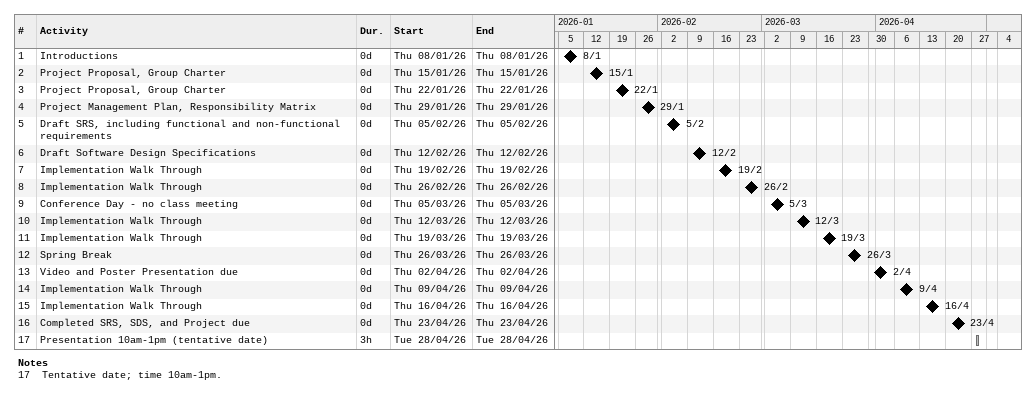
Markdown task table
| ID | Task | Duration | Start | Finish |
|---|---|---|---|---|
| 1 | Introductions | 0d | 2026-01-08 | 2026-01-08 |
| 2 | Project Proposal, Group Charter | 0d | 2026-01-15 | 2026-01-15 |
| 3 | Project Proposal, Group Charter | 0d | 2026-01-22 | 2026-01-22 |
| 4 | Project Management Plan, Responsibility Matrix | 0d | 2026-01-29 | 2026-01-29 |
| 5 | Draft SRS, including functional and non-functional requirements | 0d | 2026-02-05 | 2026-02-05 |
| 6 | Draft Software Design Specifications | 0d | 2026-02-12 | 2026-02-12 |
| 7 | Implementation Walk Through | 0d | 2026-02-19 | 2026-02-19 |
| 8 | Implementation Walk Through | 0d | 2026-02-26 | 2026-02-26 |
| 9 | Conference Day - no class meeting | 0d | 2026-03-05 | 2026-03-05 |
| 10 | Implementation Walk Through | 0d | 2026-03-12 | 2026-03-12 |
| 11 | Implementation Walk Through | 0d | 2026-03-19 | 2026-03-19 |
| 12 | Spring Break | 0d | 2026-03-26 | 2026-03-26 |
| 13 | Video and Poster Presentation due | 0d | 2026-04-02 | 2026-04-02 |
| 14 | Implementation Walk Through | 0d | 2026-04-09 | 2026-04-09 |
| 15 | Implementation Walk Through | 0d | 2026-04-16 | 2026-04-16 |
| 16 | Completed SRS, SDS, and Project due | 0d | 2026-04-23 | 2026-04-23 |
| 17 | Presentation 10am-1pm (tentative date) | 3h | 2026-04-28 | 2026-04-28 |

Notes
- 17: Tentative date; time 10am-1pm.
